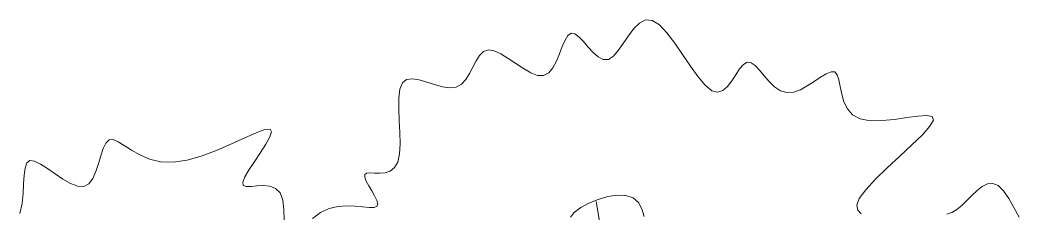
# Model space of a CAD drawing. Extents: x 2080 to 102399, y 2071 to 93424.
# Drawn here: x 85545.91 to 85583.75, y 84969.59 to 84976.9 of the extents above; entities that cross this region are included whole.
import ezdxf

# ---------------------------------------------------------------- set-up
doc = ezdxf.new("R2010")
doc.units = 0
doc.header["$LTSCALE"] = 20
doc.header["$MEASUREMENT"] = 0
doc.layers.add('casuanut tree', color=100, linetype='Continuous', lineweight=5)

# ---------------------------------------------------------------- blocks, each defined once
blk = doc.blocks.new('tr')
at = {"layer": 'casuanut tree'}
blk.add_line((0.2261, 0.61551), (0.23394, 0.74108), dxfattribs=at)
for points in [[(0.20625, 0.73217), (0.211, 0.73578), (0.21801, 0.7389), (0.2266, 0.74132), (0.23609, 0.74288), (0.2458, 0.74337), (0.25502, 0.74263), (0.26309, 0.74046), (0.26931, 0.73668), (0.2732, 0.73122), (0.27511, 0.72446), (0.2756, 0.71691)], [(0.47958, 0.67236), (0.4771, 0.67646), (0.47723, 0.6813), (0.48099, 0.6871), (0.48901, 0.69396), (0.50039, 0.70162), (0.51386, 0.70974), (0.52814, 0.71794), (0.54194, 0.72589), (0.55398, 0.73321), (0.56299, 0.73955), (0.56769, 0.74457), (0.56718, 0.74802), (0.56218, 0.75022), (0.55377, 0.7516), (0.54306, 0.75259), (0.53113, 0.75364), (0.51908, 0.75518), (0.508, 0.75765), (0.499, 0.76147), (0.49288, 0.76693), (0.48929, 0.77365), (0.4876, 0.78112), (0.48718, 0.78879), (0.48739, 0.79615), (0.4876, 0.80267), (0.48718, 0.80781), (0.48549, 0.81105), (0.48207, 0.81205), (0.47712, 0.81123), (0.471, 0.80919), (0.4641, 0.80654), (0.45677, 0.8039), (0.44939, 0.80186), (0.44233, 0.80104), (0.43595, 0.80203), (0.43053, 0.80525), (0.42597, 0.81022), (0.42208, 0.81628), (0.41864, 0.82274), (0.41547, 0.82894), (0.41236, 0.8342), (0.40912, 0.83785), (0.40555, 0.83922), (0.4015, 0.83789), (0.39702, 0.83448), (0.39219, 0.82989), (0.38711, 0.82499), (0.38188, 0.82068), (0.37657, 0.81783), (0.3713, 0.81733), (0.36614, 0.82006), (0.36117, 0.8266), (0.35632, 0.83619), (0.35153, 0.84779), (0.34672, 0.86035), (0.3418, 0.8728), (0.33669, 0.88408), (0.33132, 0.89315), (0.32561, 0.89894), (0.31951, 0.90074), (0.31312, 0.89915), (0.30657, 0.89514), (0.29999, 0.88965), (0.29352, 0.88362), (0.28729, 0.87803), (0.28143, 0.8738), (0.27606, 0.8719), (0.2713, 0.87298), (0.26706, 0.87653), (0.26324, 0.88174), (0.25974, 0.88781), (0.25645, 0.89394), (0.25326, 0.89931), (0.25008, 0.90313), (0.24679, 0.90458), (0.2433, 0.90312), (0.23959, 0.89929), (0.23565, 0.89388), (0.23145, 0.88767), (0.22699, 0.88147), (0.22225, 0.87605), (0.21722, 0.87222), (0.21188, 0.87077), (0.20625, 0.87223), (0.2004, 0.87609), (0.19441, 0.88159), (0.18838, 0.88796), (0.18241, 0.89443), (0.17658, 0.90025), (0.17098, 0.90463), (0.16572, 0.90683), (0.16084, 0.90631), (0.15626, 0.90354), (0.15183, 0.8992), (0.14742, 0.89401), (0.14292, 0.88866), (0.13817, 0.88385), (0.13305, 0.88029), (0.12744, 0.87866), (0.12125, 0.87943), (0.11463, 0.88208), (0.1078, 0.88583), (0.10098, 0.88993), (0.09436, 0.8936), (0.08817, 0.89609), (0.08261, 0.89662), (0.0779, 0.89444), (0.07416, 0.88902), (0.07123, 0.88093), (0.06885, 0.87096), (0.06678, 0.85993), (0.06476, 0.84862), (0.06254, 0.83786), (0.05987, 0.82845), (0.0565, 0.82119), (0.05228, 0.81665), (0.04742, 0.81447), (0.04225, 0.81402), (0.03708, 0.81471), (0.03222, 0.81593), (0.028, 0.81707), (0.02473, 0.81752), (0.02272, 0.81668), (0.02218, 0.81412), (0.02279, 0.81015), (0.02415, 0.80525), (0.02582, 0.79992), (0.02739, 0.79464), (0.02842, 0.7899), (0.02851, 0.7862), (0.02723, 0.78401), (0.02426, 0.78365), (0.01973, 0.78474), (0.01389, 0.78674), (0.00696, 0.78908), (-0.00081, 0.7912), (-0.00919, 0.79256), (-0.01794, 0.7926), (-0.02682, 0.79077), (-0.03559, 0.78672)], [(-0.06269, 0.79125), (-0.06049, 0.80128), (-0.05961, 0.81038), (-0.0606, 0.81781), (-0.0638, 0.82302), (-0.06871, 0.82633), (-0.07459, 0.82827), (-0.08072, 0.82936), (-0.08638, 0.83014), (-0.09084, 0.83112), (-0.09337, 0.83285), (-0.09325, 0.83584), (-0.09004, 0.84045), (-0.08444, 0.84635), (-0.07744, 0.85301), (-0.07003, 0.85993), (-0.0632, 0.86657), (-0.05794, 0.87244), (-0.05524, 0.87702), (-0.05609, 0.87979), (-0.06118, 0.88041), (-0.06997, 0.87931), (-0.08164, 0.87707), (-0.09536, 0.87429), (-0.11029, 0.87157), (-0.1256, 0.86949), (-0.14047, 0.86865), (-0.15405, 0.86964), (-0.1657, 0.87286), (-0.1755, 0.8778), (-0.18368, 0.88377), (-0.1905, 0.89007), (-0.19622, 0.896), (-0.20108, 0.90086), (-0.20533, 0.90395), (-0.20922, 0.90458), (-0.21298, 0.90228), (-0.21672, 0.89764), (-0.2205, 0.89146), (-0.22442, 0.88458), (-0.22855, 0.87779), (-0.23297, 0.87193), (-0.23776, 0.86782), (-0.243, 0.86626), (-0.24872, 0.86781), (-0.25479, 0.8719), (-0.26101, 0.87767), (-0.26721, 0.88429), (-0.2732, 0.89091), (-0.27879, 0.89669), (-0.2838, 0.90077), (-0.28804, 0.90232), (-0.29142, 0.90074), (-0.29414, 0.89639), (-0.29653, 0.8899), (-0.29888, 0.8819), (-0.30149, 0.873), (-0.30466, 0.86382), (-0.30871, 0.85498)], [(0.62666, 0.63484), (0.62408, 0.64508), (0.62115, 0.65475), (0.61777, 0.66303), (0.61385, 0.66907), (0.60933, 0.67228), (0.6043, 0.67298), (0.59887, 0.67172), (0.59316, 0.66907), (0.5873, 0.66557), (0.58139, 0.66178), (0.57557, 0.65825), (0.56994, 0.65555), (0.56463, 0.65405), (0.55973, 0.6535)]]:
    blk.add_lwpolyline(points, dxfattribs=at)

msp = doc.modelspace()

# ---------------------------------------------------------------- block references
at = {"layer": 'casuanut tree', "linetype": 'Continuous', "xscale": 39.3723505157182, "yscale": 39.3723505157182, "zscale": 39.3723505157182, "rotation": 13.01607038379638}
msp.add_blockref('tr', (85565.336, 84939.515), dxfattribs=at)

doc.saveas('drawing.dxf')
